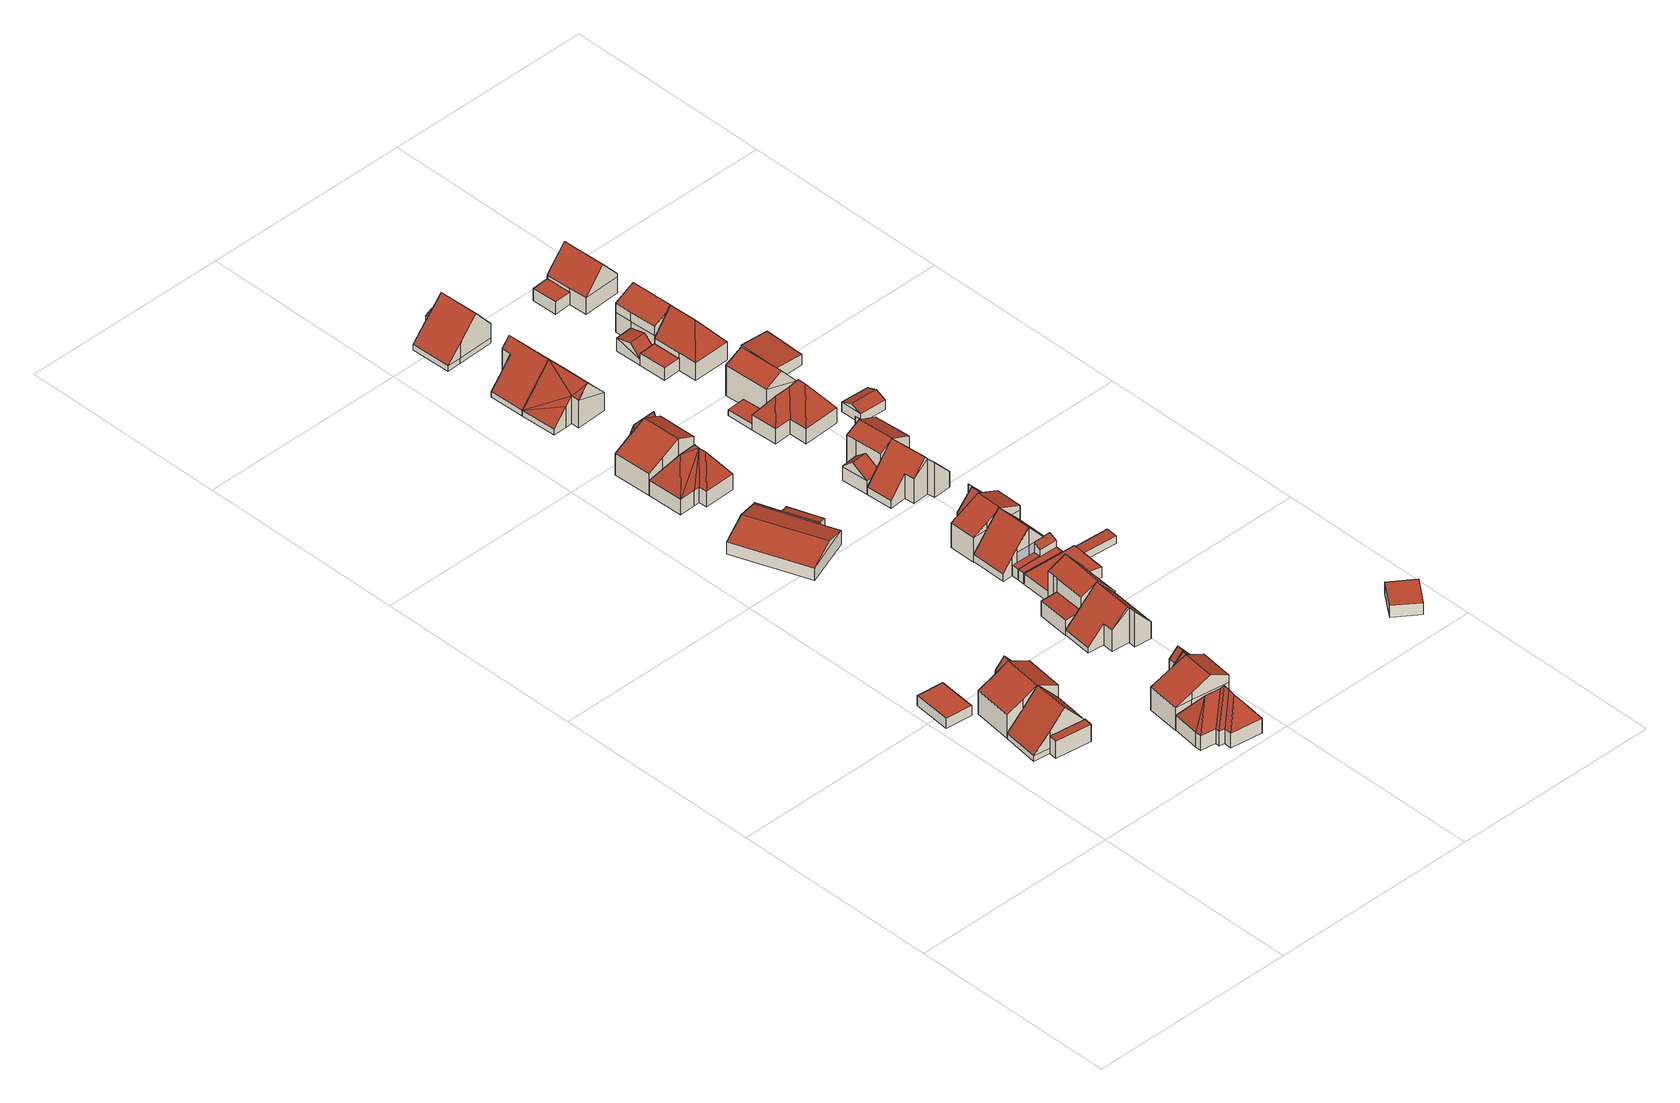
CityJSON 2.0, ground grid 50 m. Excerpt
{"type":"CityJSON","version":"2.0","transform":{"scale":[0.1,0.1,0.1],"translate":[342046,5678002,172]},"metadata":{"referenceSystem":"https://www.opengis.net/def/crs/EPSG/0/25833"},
"CityObjects":{
"building1":{"type":"Building","attributes":{"Dachtyp_tdc":"tdcPolyFlatRoof","Gemeindeschluessel":14729160,"Dachneigung":0,"QualitaetDacherkennung":63,"Geometrietyp2DReferenz":"3000","function":"31001_9998","roofType":"1000","measuredHeight":2.45},"geometry":[{"type":"MultiSurface","lod":"2","boundaries":[[[0,1,2,3]],[[1,4,5,2]],[[4,6,7,5]],[[6,0,3,7]],[[6,4,1,0]],[[3,2,5,7]]],"semantics":{"surfaces":[{"type":"WallSurface"},{"type":"RoofSurface"},{"type":"GroundSurface"}],"values":[0,0,0,0,1,2]}}]},
"building2":{"type":"Building","attributes":{"Gemeindeschluessel":14729160,"Geometrietyp2DReferenz":"3000","function":"31001_9998","roofType":"9999"},"children":["building2-1","building2-2"]},
"building2-1":{"type":"BuildingPart","attributes":{"Dachtyp_tdc":"tdcGableRoof","Dachneigung":48.56,"QualitaetDacherkennung":40,"Geometrietyp2DReferenz":"3000","roofType":"3100","measuredHeight":9.89},"parents":["building2"],"geometry":[{"type":"MultiSurface","lod":"2","boundaries":[[[8,9,10,11]],[[9,12,13,10]],[[12,14,15,13]],[[14,16,17,15]],[[16,18,19,17]],[[20,21,22,23,24]],[[9,25,22,21,26,12]],[[12,26,14]],[[14,26,21,20,16]],[[27,25,8]],[[8,25,9]],[[16,20,24,18]],[[19,11,10,13,15,17]],[[11,19,18,8]],[[22,25,27,23]],[[18,24,23,27,8]]],"semantics":{"surfaces":[{"type":"WallSurface"},{"type":"RoofSurface"},{"type":"GroundSurface"},{"type":"ClosureSurface"}],"values":[0,0,0,0,0,1,1,0,0,0,0,0,2,3,0,3]}}]},
"building2-2":{"type":"BuildingPart","attributes":{"Dachtyp_tdc":"tdcPolyFlatRoof","Dachneigung":3.27,"QualitaetDacherkennung":64,"Geometrietyp2DReferenz":"3000","roofType":"2100","measuredHeight":4.48},"parents":["building2"],"geometry":[{"type":"MultiSurface","lod":"2","boundaries":[[[28,29,30,19,18,24]],[[29,31,32,30]],[[31,27,8,11,32]],[[31,29,28,23,27]],[[11,19,30,32]],[[24,23,28]],[[18,19,11,8]],[[24,18,8,27,23]]],"semantics":{"surfaces":[{"type":"WallSurface"},{"type":"RoofSurface"},{"type":"GroundSurface"},{"type":"ClosureSurface"}],"values":[0,0,0,1,2,0,3,3]}}]},
"building3":{"type":"Building","attributes":{"Gemeindeschluessel":14729160,"Geometrietyp2DReferenz":"3000","function":"31001_9998","roofType":"9999"},"children":["building3-1","building3-2"]},
"building3-1":{"type":"BuildingPart","attributes":{"Dachtyp_tdc":"tdcGableRoof","Dachneigung":26.46,"QualitaetDacherkennung":46,"Geometrietyp2DReferenz":"3000","roofType":"3100","measuredHeight":9.81},"parents":["building3"],"geometry":[{"type":"MultiSurface","lod":"2","boundaries":[[[33,34,15,35]],[[34,36,13,15]],[[36,37,38,13]],[[37,39,40,38]],[[39,41,42,43,40]],[[44,45,17,46,47]],[[45,33,35,17]],[[48,41,39,37,36,34,33]],[[33,45,44,49,48]],[[35,15,13,38,40,43,50,46,17]],[[51,42,41,48]],[[50,43,42,52]],[[52,42,51]],[[44,47,49]],[[50,52,47,46]],[[47,52,51,48,49]]],"semantics":{"surfaces":[{"type":"WallSurface"},{"type":"RoofSurface"},{"type":"GroundSurface"},{"type":"ClosureSurface"}],"values":[0,0,0,0,0,0,0,1,1,2,0,3,3,0,3,3]}}]},
"building3-2":{"type":"BuildingPart","attributes":{"Dachtyp_tdc":"tdcGableRoof","Dachneigung":48.7,"QualitaetDacherkennung":49,"Geometrietyp2DReferenz":"3000","roofType":"3100","measuredHeight":9.89},"parents":["building3"],"geometry":[{"type":"MultiSurface","lod":"2","boundaries":[[[42,53,54,43]],[[53,55,56,54]],[[55,47,46,56]],[[55,53,57]],[[53,42,51,48,58,57]],[[47,55,57,58,49]],[[43,54,56,46,50]],[[43,50,52,42]],[[50,46,47,52]],[[58,48,49]],[[51,42,52]],[[49,48,51,52,47]]],"semantics":{"surfaces":[{"type":"WallSurface"},{"type":"RoofSurface"},{"type":"GroundSurface"},{"type":"ClosureSurface"}],"values":[0,0,0,0,1,1,2,3,3,0,3,3]}}]},
"building4":{"type":"Building","attributes":{"Dachtyp_tdc":"tdcFreeFormRoof","Gemeindeschluessel":14729160,"Dachneigung":54.87,"QualitaetDacherkennung":12,"Geometrietyp2DReferenz":"3000","function":"31001_9998","roofType":"5000","measuredHeight":10.2},"geometry":[{"type":"MultiSurface","lod":"2","boundaries":[[[59,60,61,62]],[[60,63,64,61]],[[63,65,66,64]],[[65,67,68,66]],[[67,69,70,68]],[[69,71,72,70]],[[71,73,74,72]],[[73,75,76,74]],[[75,77,78,76]],[[77,79,80,78]],[[79,59,62,80]],[[81,82,83,84,59,79]],[[81,79,85]],[[79,86,85]],[[77,86,79]],[[86,77,75]],[[73,86,75]],[[86,73,71]],[[85,86,71,69]],[[81,85,69,67]],[[82,81,67,65]],[[83,82,65,63]],[[84,83,63,60]],[[84,60,59]],[[61,64,66,68,70,72,74,76,78,80,62]]],"semantics":{"surfaces":[{"type":"WallSurface"},{"type":"RoofSurface"},{"type":"GroundSurface"}],"values":[0,0,0,0,0,0,0,0,0,0,0,1,1,1,1,1,1,1,1,1,1,1,1,1,2]}}]},
"building5":{"type":"Building","attributes":{"Gemeindeschluessel":14729160,"Geometrietyp2DReferenz":"3000","function":"31001_9998","roofType":"9999"},"children":["building5-1","building5-2","building5-3"]},
"building5-1":{"type":"BuildingPart","attributes":{"Dachtyp_tdc":"tdcGableRoof","Dachneigung":25.12,"QualitaetDacherkennung":49,"Geometrietyp2DReferenz":"3000","roofType":"3100","measuredHeight":9.87},"parents":["building5"],"geometry":[{"type":"MultiSurface","lod":"2","boundaries":[[[87,88,89,90]],[[88,91,92,89]],[[91,93,94,92]],[[93,95,96,97,94]],[[98,87,90,99,100]],[[101,102,103,104,105]],[[91,106,104,103,107,108,93]],[[93,108,95]],[[88,106,91]],[[87,105,104,106,88]],[[98,101,105,87]],[[90,89,92,94,97,99]],[[100,109,98]],[[96,95,110]],[[100,99,97,96]],[[100,96,110,109]],[[107,110,95,108]],[[102,101,98,109]],[[103,102,109,110,107]]],"semantics":{"surfaces":[{"type":"WallSurface"},{"type":"RoofSurface"},{"type":"GroundSurface"},{"type":"ClosureSurface"}],"values":[0,0,0,0,0,1,1,0,0,0,0,2,0,0,3,3,0,0,3]}}]},
"building5-2":{"type":"BuildingPart","attributes":{"Dachtyp_tdc":"tdcGableRoof","Dachneigung":49.41,"QualitaetDacherkennung":51,"Geometrietyp2DReferenz":"3000","roofType":"3100","measuredHeight":10.02},"parents":["building5"],"geometry":[{"type":"MultiSurface","lod":"2","boundaries":[[[111,112,113,114]],[[115,116,117,118,119]],[[115,111,114,116]],[[111,115,120]],[[111,120,121,122,112]],[[115,119,123,124,121,120]],[[114,113,117,116]],[[117,113,112,118]],[[118,112,119]],[[121,124,122]],[[124,123,119,112,122]]],"semantics":{"surfaces":[{"type":"WallSurface"},{"type":"RoofSurface"},{"type":"GroundSurface"},{"type":"ClosureSurface"}],"values":[0,0,0,0,1,1,2,3,3,0,3]}}]},
"building5-3":{"type":"BuildingPart","attributes":{"Dachtyp_tdc":"tdcGableRoof","Dachneigung":49.06,"QualitaetDacherkennung":56,"Geometrietyp2DReferenz":"3000","roofType":"3100","measuredHeight":10},"parents":["building5"],"geometry":[{"type":"MultiSurface","lod":"2","boundaries":[[[96,125,126,97]],[[125,118,117,126]],[[100,99,113,112]],[[112,122,124,127,128,102,109,100]],[[96,110,107,128,127,123,119,125]],[[125,119,118]],[[99,97,126,117,113]],[[96,97,99,100]],[[113,117,118,112]],[[123,127,124]],[[112,118,119]],[[119,123,124,122,112]],[[102,128,107,103]],[[100,109,110,96]],[[109,102,103,107,110]]],"semantics":{"surfaces":[{"type":"WallSurface"},{"type":"RoofSurface"},{"type":"GroundSurface"},{"type":"ClosureSurface"}],"values":[0,0,0,1,1,0,2,3,3,0,3,3,0,3,3]}}]},
"building6":{"type":"Building","attributes":{"Gemeindeschluessel":14729160,"Geometrietyp2DReferenz":"3000","function":"31001_9998","roofType":"9999"},"children":["building6-1","building6-2","building6-3"]},
"building6-1":{"type":"BuildingPart","attributes":{"Dachtyp_tdc":"tdcPolyFlatRoof","Dachneigung":0,"QualitaetDacherkennung":60,"Geometrietyp2DReferenz":"3000","roofType":"1000","measuredHeight":3.47},"parents":["building6"],"geometry":[{"type":"MultiSurface","lod":"2","boundaries":[[[129,130,131,132]],[[133,134,135,136]],[[137,129,132,138]],[[137,133,136,130,129]],[[132,131,135,134,138]],[[136,135,131,130]],[[138,134,133,137]]],"semantics":{"surfaces":[{"type":"WallSurface"},{"type":"RoofSurface"},{"type":"GroundSurface"},{"type":"ClosureSurface"}],"values":[0,0,0,1,2,3,3]}}]},
"building6-2":{"type":"BuildingPart","attributes":{"Dachtyp_tdc":"tdcPolyFlatRoof","Dachneigung":14.08,"QualitaetDacherkennung":78,"Geometrietyp2DReferenz":"3000","roofType":"2100","measuredHeight":3.38},"parents":["building6"],"geometry":[{"type":"MultiSurface","lod":"2","boundaries":[[[139,136,135,140]],[[130,141,142,131]],[[141,139,140,142]],[[141,130,136,139]],[[140,135,131,142]],[[131,135,136,130]]],"semantics":{"surfaces":[{"type":"WallSurface"},{"type":"RoofSurface"},{"type":"GroundSurface"},{"type":"ClosureSurface"}],"values":[0,0,0,1,2,3]}}]},
"building6-3":{"type":"BuildingPart","attributes":{"Dachtyp_tdc":"tdcGableRoof","Dachneigung":14.29,"QualitaetDacherkennung":88,"Geometrietyp2DReferenz":"3000","roofType":"3100","measuredHeight":4.89},"parents":["building6"],"geometry":[{"type":"MultiSurface","lod":"2","boundaries":[[[143,144,145,146]],[[144,147,137,138,145]],[[148,143,146,149]],[[147,144,150]],[[143,148,151]],[[144,143,151,150]],[[148,147,150,151]],[[146,145,138,134,149]],[[149,134,133,137,147,148]],[[134,138,137,133]]],"semantics":{"surfaces":[{"type":"WallSurface"},{"type":"RoofSurface"},{"type":"GroundSurface"},{"type":"ClosureSurface"}],"values":[0,0,0,0,0,1,1,2,0,3]}}]},
"building7":{"type":"Building","attributes":{"Dachtyp_tdc":"tdcFreeFormRoof","Gemeindeschluessel":14729160,"Dachneigung":46.43,"QualitaetDacherkennung":34,"Geometrietyp2DReferenz":"3000","function":"31001_9998","roofType":"5000","measuredHeight":9.44},"geometry":[{"type":"MultiSurface","lod":"2","boundaries":[[[152,153,154,155]],[[153,156,157,154]],[[156,158,159,157]],[[158,160,161,159]],[[160,162,163,161]],[[162,164,165,163]],[[164,166,167,165]],[[166,168,169,167]],[[168,170,171,169]],[[170,152,155,171]],[[172,173,160,158,156,153,152]],[[166,164,162,173,172,170,168]],[[162,160,173]],[[152,170,172]],[[155,154,157,159,161,163,165,167,169,171]]],"semantics":{"surfaces":[{"type":"WallSurface"},{"type":"RoofSurface"},{"type":"GroundSurface"}],"values":[0,0,0,0,0,0,0,0,0,0,1,1,0,0,2]}}]},
"building8":{"type":"Building","attributes":{"Dachtyp_tdc":"tdcFreeFormRoof","Gemeindeschluessel":14729160,"Dachneigung":56.52,"QualitaetDacherkennung":17,"Geometrietyp2DReferenz":"3000","function":"31001_9998","roofType":"5000","measuredHeight":10.42},"geometry":[{"type":"MultiSurface","lod":"2","boundaries":[[[174,175,176,177]],[[175,178,179,176]],[[178,180,181,179]],[[180,182,183,181]],[[182,184,185,183]],[[184,186,187,185]],[[186,188,189,187]],[[188,190,191,189]],[[190,174,177,191]],[[190,192,193]],[[188,192,190]],[[192,188,186]],[[192,186,184]],[[192,194,193]],[[184,194,192]],[[182,194,184]],[[194,182,180]],[[195,194,180,178]],[[195,178,175]],[[194,190,193]],[[195,190,194]],[[195,174,190]],[[174,195,175]],[[177,176,179,181,183,185,187,189,191]]],"semantics":{"surfaces":[{"type":"WallSurface"},{"type":"RoofSurface"},{"type":"GroundSurface"}],"values":[0,0,0,0,0,0,0,0,0,1,1,1,1,1,1,1,1,1,1,1,1,1,1,2]}}]},
"building9":{"type":"Building","attributes":{"Gemeindeschluessel":14729160,"Geometrietyp2DReferenz":"3000","function":"31001_9998","roofType":"9999"},"children":["building9-1","building9-2"]},
"building9-1":{"type":"BuildingPart","attributes":{"Dachtyp_tdc":"tdcFreeFormRoof","Dachneigung":78.25,"QualitaetDacherkennung":26,"Geometrietyp2DReferenz":"3000","roofType":"5000","measuredHeight":8.66},"parents":["building9"],"geometry":[{"type":"MultiSurface","lod":"2","boundaries":[[[196,197,198,199]],[[197,200,201,198]],[[202,196,199,203]],[[200,197,204]],[[197,196,205,204]],[[196,202,205]],[[202,206,200,204,205]],[[199,198,201,207,203]],[[202,203,207,206]],[[206,207,201,200]]],"semantics":{"surfaces":[{"type":"WallSurface"},{"type":"RoofSurface"},{"type":"GroundSurface"},{"type":"ClosureSurface"}],"values":[0,0,0,1,1,1,1,2,3,3]}}]},
"building9-2":{"type":"BuildingPart","attributes":{"Dachtyp_tdc":"tdcGableRoof","Dachneigung":25.82,"QualitaetDacherkennung":39,"Geometrietyp2DReferenz":"3000","roofType":"3100","measuredHeight":9.58},"parents":["building9"],"geometry":[{"type":"MultiSurface","lod":"2","boundaries":[[[208,209,189,210]],[[209,211,187,189]],[[211,212,213,187]],[[212,214,215,213]],[[214,216,203,215]],[[216,202,203]],[[217,218,191,201,200]],[[218,208,210,191]],[[219,216,214,212,211,209,208]],[[208,218,217,219]],[[210,189,187,213,215,203,207,201,191]],[[206,202,216,219]],[[207,203,202,206]],[[217,200,206,219]],[[200,201,207,206]]],"semantics":{"surfaces":[{"type":"WallSurface"},{"type":"RoofSurface"},{"type":"GroundSurface"},{"type":"ClosureSurface"}],"values":[0,0,0,0,0,0,0,0,1,1,2,0,3,0,3]}}]},
"building10":{"type":"Building","attributes":{"Gemeindeschluessel":14729160,"Geometrietyp2DReferenz":"3000","function":"31001_9998","roofType":"9999"},"children":["building10-1","building10-2"]},
"building10-1":{"type":"BuildingPart","attributes":{"Dachtyp_tdc":"tdcPolyFlatRoof","Dachneigung":4.38,"QualitaetDacherkennung":66,"Geometrietyp2DReferenz":"3000","roofType":"2100","measuredHeight":4.14},"parents":["building10"],"geometry":[{"type":"MultiSurface","lod":"2","boundaries":[[[220,221,222,223]],[[221,224,225,222]],[[224,226,227,225]],[[226,224,221,220]],[[223,222,225,227]],[[223,227,226,220]]],"semantics":{"surfaces":[{"type":"WallSurface"},{"type":"RoofSurface"},{"type":"GroundSurface"},{"type":"ClosureSurface"}],"values":[0,0,0,1,2,3]}}]},
"building10-2":{"type":"BuildingPart","attributes":{"Dachtyp_tdc":"tdcGableRoof","Dachneigung":49.18,"QualitaetDacherkennung":50,"Geometrietyp2DReferenz":"3000","roofType":"3100","measuredHeight":9.65},"parents":["building10"],"geometry":[{"type":"MultiSurface","lod":"2","boundaries":[[[228,229,230,231]],[[229,232,220,223,230]],[[233,227,226]],[[233,234,235,227]],[[234,236,237,235]],[[236,238,239,237]],[[238,240,241,239]],[[240,242,243,241]],[[242,228,231,243]],[[238,236,234,233,232,229]],[[229,228,242,240,238]],[[231,230,223,227,235,237,239,241,243]],[[233,226,220,232]],[[226,227,223,220]]],"semantics":{"surfaces":[{"type":"WallSurface"},{"type":"RoofSurface"},{"type":"GroundSurface"},{"type":"ClosureSurface"}],"values":[0,0,0,0,0,0,0,0,0,1,1,2,0,3]}}]},
"building11":{"type":"Building","attributes":{"Dachtyp_tdc":"tdcFreeFormRoof","Gemeindeschluessel":14729160,"Dachneigung":48.33,"QualitaetDacherkennung":36,"Geometrietyp2DReferenz":"3000","function":"31001_9998","roofType":"5000","measuredHeight":9.91},"geometry":[{"type":"MultiSurface","lod":"2","boundaries":[[[244,245,246,247]],[[245,248,249,246]],[[248,250,251,249]],[[250,252,253,251]],[[252,254,255,253]],[[254,256,257,255]],[[256,258,259,257]],[[258,260,261,259]],[[260,244,247,261]],[[245,260,258]],[[260,245,244]],[[245,262,248]],[[258,262,245]],[[258,263,262]],[[263,258,256]],[[263,254,252,250,262]],[[250,248,262]],[[256,254,263]],[[247,246,249,251,253,255,257,259,261]]],"semantics":{"surfaces":[{"type":"WallSurface"},{"type":"RoofSurface"},{"type":"GroundSurface"}],"values":[0,0,0,0,0,0,0,0,0,1,1,1,1,1,1,1,0,0,2]}}]},
"building12":{"type":"Building","attributes":{"Gemeindeschluessel":14729160,"Geometrietyp2DReferenz":"3000","function":"31001_9998","roofType":"9999"},"children":["building12-1","building12-2"]},
"building12-1":{"type":"BuildingPart","attributes":{"Dachtyp_tdc":"tdcGableRoof","Dachneigung":49.9,"QualitaetDacherkennung":44,"Geometrietyp2DReferenz":"3000","roofType":"3100","measuredHeight":9.84},"parents":["building12"],"geometry":[{"type":"MultiSurface","lod":"2","boundaries":[[[264,265,266]],[[264,267,268,265]],[[267,269,270,268]],[[269,271,272,270]],[[271,273,274,272]],[[273,275,276,274]],[[275,277,278,276]],[[277,279,280,278]],[[275,273,271,269,267,264,281]],[[281,282,279,277,275]],[[283,265,268,270,272,274,276,278,280]],[[264,266,284,281]],[[266,265,283,284]],[[284,282,281]],[[280,279,282,284,283]]],"semantics":{"surfaces":[{"type":"WallSurface"},{"type":"RoofSurface"},{"type":"GroundSurface"},{"type":"ClosureSurface"}],"values":[0,0,0,0,0,0,0,0,1,1,2,0,3,0,3]}}]},
"building12-2":{"type":"BuildingPart","attributes":{"Dachtyp_tdc":"tdcPolyFlatRoof","Dachneigung":26.84,"QualitaetDacherkennung":60,"Geometrietyp2DReferenz":"3000","roofType":"2100","measuredHeight":5.28},"parents":["building12"],"geometry":[{"type":"MultiSurface","lod":"2","boundaries":[[[285,286,287,280,279]],[[286,288,289,287]],[[288,290,291,289]],[[284,290,288,286,285,282,290,284,266]],[[283,291,280,287,289,291,283,265]],[[279,282,285]],[[283,265,266,284]],[[284,290,291,283]],[[280,291,290,282,279]]],"semantics":{"surfaces":[{"type":"WallSurface"},{"type":"RoofSurface"},{"type":"GroundSurface"},{"type":"ClosureSurface"}],"values":[0,0,0,1,2,0,3,3,3]}}]},
"building13":{"type":"Building","attributes":{"Dachtyp_tdc":"tdcFreeFormRoof","Gemeindeschluessel":14729160,"Dachneigung":47.93,"QualitaetDacherkennung":36,"Geometrietyp2DReferenz":"3000","function":"31001_9998","roofType":"5000","measuredHeight":9.83},"geometry":[{"type":"MultiSurface","lod":"2","boundaries":[[[292,293,294,295]],[[293,296,297,294]],[[296,298,299,297]],[[298,300,301,299]],[[300,302,303,301]],[[302,245,304,303]],[[245,305,306,304]],[[305,307,308,306]],[[307,292,295,308]],[[300,298,296,309,310]],[[292,307,305,245,302,310,309,293]],[[296,293,309]],[[302,300,310]],[[295,294,297,299,301,303,304,306,308]]],"semantics":{"surfaces":[{"type":"WallSurface"},{"type":"RoofSurface"},{"type":"GroundSurface"}],"values":[0,0,0,0,0,0,0,0,0,1,1,0,0,2]}}]},
"building14":{"type":"Building","attributes":{"Gemeindeschluessel":14729160,"Geometrietyp2DReferenz":"3000","function":"31001_9998","roofType":"9999"},"children":["building14-1","building14-2","building14-3"]},
"building14-1":{"type":"BuildingPart","attributes":{"Dachtyp_tdc":"tdcGableRoof","Dachneigung":25.37,"QualitaetDacherkennung":64,"Geometrietyp2DReferenz":"3000","roofType":"3100","measuredHeight":9.68},"parents":["building14"],"geometry":[{"type":"MultiSurface","lod":"2","boundaries":[[[311,312,313,314,315]],[[316,317,318,319,320]],[[317,321,322,318]],[[321,323,324,322]],[[323,311,315,324]],[[323,325,326,327,328,311]],[[329,330,331,332,327,326,333]],[[316,329,333,317]],[[317,333,326,325,321]],[[311,328,312]],[[321,325,323]],[[315,314,334,319,318,322,324]],[[313,312,335]],[[320,336,316]],[[319,334,337,336,320]],[[334,314,313,335,337]],[[312,328,327,332,335]],[[336,330,329,316]],[[337,331,330,336]],[[335,332,331,337]]],"semantics":{"surfaces":[{"type":"WallSurface"},{"type":"RoofSurface"},{"type":"GroundSurface"},{"type":"ClosureSurface"}],"values":[0,0,0,0,0,1,1,0,0,0,0,2,0,0,3,3,0,0,3,3]}}]},
"building14-2":{"type":"BuildingPart","attributes":{"Dachtyp_tdc":"tdcPolyFlatRoof","Dachneigung":48.67,"QualitaetDacherkennung":63,"Geometrietyp2DReferenz":"3000","roofType":"2100","measuredHeight":9.04},"parents":["building14"],"geometry":[{"type":"MultiSurface","lod":"2","boundaries":[[[338,339,340]],[[338,341,342,339]],[[341,343,344,342]],[[343,345,346,347,344]],[[343,341,338,345]],[[347,339,342,344]],[[340,346,345,338]],[[340,339,347,346]]],"semantics":{"surfaces":[{"type":"WallSurface"},{"type":"RoofSurface"},{"type":"GroundSurface"},{"type":"ClosureSurface"}],"values":[0,0,0,0,1,2,0,3]}}]},
"building14-3":{"type":"BuildingPart","attributes":{"Dachtyp_tdc":"tdcGableRoof","Dachneigung":48.4,"QualitaetDacherkennung":90,"Geometrietyp2DReferenz":"3000","roofType":"3100","measuredHeight":9.74},"parents":["building14"],"geometry":[{"type":"MultiSurface","lod":"2","boundaries":[[[346,320,319,347]],[[313,348,349,314]],[[348,350,351,349]],[[350,340,339,351]],[[350,348,313,335,332,352]],[[352,330,336,320,346,340,350]],[[347,319,334,314,349,351,339]],[[331,330,352]],[[334,319,320,336,337]],[[337,336,330,331]],[[332,331,352]],[[334,337,335,313,314]],[[335,337,331,332]],[[346,347,339,340]]],"semantics":{"surfaces":[{"type":"WallSurface"},{"type":"RoofSurface"},{"type":"GroundSurface"},{"type":"ClosureSurface"}],"values":[0,0,0,0,1,1,2,0,3,3,0,3,3,3]}}]},
"building15":{"type":"Building","attributes":{"Gemeindeschluessel":14729160,"Geometrietyp2DReferenz":"3000","function":"31001_9998","roofType":"9999"},"children":["building15-1","building15-2","building15-3","building15-4"]},
"building15-1":{"type":"BuildingPart","attributes":{"Dachtyp_tdc":"tdcPolyFlatRoof","Dachneigung":0,"QualitaetDacherkennung":59,"Geometrietyp2DReferenz":"3000","roofType":"1000","measuredHeight":2.65},"parents":["building15"],"geometry":[{"type":"MultiSurface","lod":"2","boundaries":[[[353,354,355,356,357]],[[358,359,360,361,362]],[[363,353,357,364]],[[363,359,358,354,353]],[[357,356,361,360,364]],[[362,355,354,358]],[[362,361,356,355]],[[364,360,359,363]]],"semantics":{"surfaces":[{"type":"WallSurface"},{"type":"RoofSurface"},{"type":"GroundSurface"},{"type":"ClosureSurface"}],"values":[0,0,0,1,2,0,3,3]}}]},
"building15-2":{"type":"BuildingPart","attributes":{"Dachtyp_tdc":"tdcPolyFlatRoof","Dachneigung":5.26,"QualitaetDacherkennung":57,"Geometrietyp2DReferenz":"3000","roofType":"2100","measuredHeight":2.09},"parents":["building15"],"geometry":[{"type":"MultiSurface","lod":"2","boundaries":[[[365,366,367,368]],[[366,369,370,367]],[[371,365,368,372]],[[371,369,366,365]],[[368,367,370,372]],[[372,370,369,371]]],"semantics":{"surfaces":[{"type":"WallSurface"},{"type":"RoofSurface"},{"type":"GroundSurface"},{"type":"ClosureSurface"}],"values":[0,0,0,1,2,3]}}]},
"building15-3":{"type":"BuildingPart","attributes":{"Dachtyp_tdc":"tdcPolyFlatRoof","Dachneigung":0,"QualitaetDacherkennung":31,"Geometrietyp2DReferenz":"3000","roofType":"1000","measuredHeight":2.65},"parents":["building15"],"geometry":[{"type":"MultiSurface","lod":"2","boundaries":[[[373,374,375,376]],[[374,377,378,375]],[[377,363,364,378]],[[373,376,360,359]],[[359,363,377,374,373]],[[376,375,378,364,360]],[[359,360,364,363]]],"semantics":{"surfaces":[{"type":"WallSurface"},{"type":"RoofSurface"},{"type":"GroundSurface"},{"type":"ClosureSurface"}],"values":[0,0,0,0,1,2,3]}}]},
"building15-4":{"type":"BuildingPart","attributes":{"Dachtyp_tdc":"tdcPolyFlatRoof","Dachneigung":0,"QualitaetDacherkennung":70,"Geometrietyp2DReferenz":"3000","roofType":"1000","measuredHeight":2.52},"parents":["building15"],"geometry":[{"type":"MultiSurface","lod":"2","boundaries":[[[379,380,381,370,369]],[[380,382,383,381]],[[382,384,385,383]],[[384,362,361,385]],[[355,386,371,372,356]],[[386,355,362,384,382,380,379]],[[370,381,383,385,361,356,372]],[[356,361,362,355]],[[369,371,386,379]],[[369,370,372,371]]],"semantics":{"surfaces":[{"type":"WallSurface"},{"type":"RoofSurface"},{"type":"GroundSurface"},{"type":"ClosureSurface"}],"values":[0,0,0,0,0,1,2,3,0,3]}}]},
"building16":{"type":"Building","attributes":{"Gemeindeschluessel":14729160,"Geometrietyp2DReferenz":"3000","function":"31001_9998","roofType":"9999"},"children":["building16-1","building16-2"]},
"building16-1":{"type":"BuildingPart","attributes":{"Dachtyp_tdc":"tdcGableRoof","Dachneigung":46.84,"QualitaetDacherkennung":70,"Geometrietyp2DReferenz":"3000","roofType":"3100","measuredHeight":9.84},"parents":["building16"],"geometry":[{"type":"MultiSurface","lod":"2","boundaries":[[[387,388,389,390]],[[388,391,392,389]],[[391,393,394,392]],[[393,395,396,394]],[[395,397,398,396]],[[399,387,390,400]],[[401,402,403,404]],[[391,405,403,402,406,407,393]],[[393,407,395]],[[395,407,406,397]],[[406,408,397]],[[388,405,391]],[[387,404,403,405,388]],[[399,409,401,404,387]],[[390,389,392,394,396,398,400]],[[400,398,397,399]],[[408,406,402,401,409]],[[397,408,409,399]]],"semantics":{"surfaces":[{"type":"WallSurface"},{"type":"RoofSurface"},{"type":"GroundSurface"},{"type":"ClosureSurface"}],"values":[0,0,0,0,0,0,1,1,0,0,0,0,0,0,2,3,0,3]}}]},
"building16-2":{"type":"BuildingPart","attributes":{"Dachtyp_tdc":"tdcFreeFormRoof","Dachneigung":63.85,"QualitaetDacherkennung":25,"Geometrietyp2DReferenz":"3000","roofType":"5000","measuredHeight":6.31},"parents":["building16"],"geometry":[{"type":"MultiSurface","lod":"2","boundaries":[[[408,410,411,398,397]],[[410,412,413,411]],[[412,409,399,400,413]],[[414,409,412]],[[415,414,412,410]],[[415,410,408]],[[414,415,408,409]],[[398,411,413,400]],[[397,398,400,399]],[[397,399,409,408]]],"semantics":{"surfaces":[{"type":"WallSurface"},{"type":"RoofSurface"},{"type":"GroundSurface"},{"type":"ClosureSurface"}],"values":[0,0,0,1,1,1,1,2,3,3]}}]},
"building17":{"type":"Building","attributes":{"Dachtyp_tdc":"tdcFreeFormRoof","Gemeindeschluessel":14729160,"Dachneigung":48.75,"QualitaetDacherkennung":39,"Geometrietyp2DReferenz":"3000","function":"31001_9998","roofType":"5000","measuredHeight":9.88},"geometry":[{"type":"MultiSurface","lod":"2","boundaries":[[[416,417,418,419]],[[417,420,421,418]],[[420,422,423,421]],[[422,424,425,423]],[[424,426,427,425]],[[426,428,429,427]],[[428,430,431,429]],[[430,432,433,431]],[[432,434,435,433]],[[434,416,419,435]],[[428,426,436,437,434,432,430]],[[420,417,416,437,436,424,422]],[[426,424,436]],[[416,434,437]],[[419,418,421,423,425,427,429,431,433,435]]],"semantics":{"surfaces":[{"type":"WallSurface"},{"type":"RoofSurface"},{"type":"GroundSurface"}],"values":[0,0,0,0,0,0,0,0,0,0,1,1,0,0,2]}}]},
"building18":{"type":"Building","attributes":{"Gemeindeschluessel":14729160,"Geometrietyp2DReferenz":"3000","function":"31001_9998","roofType":"9999"},"children":["building18-1","building18-2","building18-3"]},
"building18-1":{"type":"BuildingPart","attributes":{"Dachtyp_tdc":"tdcGableRoof","Dachneigung":26,"QualitaetDacherkennung":54,"Geometrietyp2DReferenz":"3000","roofType":"3100","measuredHeight":9.6},"parents":["building18"],"geometry":[{"type":"MultiSurface","lod":"2","boundaries":[[[438,439,440,441]],[[439,442,443,440]],[[442,444,443]],[[445,446,419,447,448]],[[446,449,450,419]],[[449,451,452,435,450]],[[453,438,441,454,455,456]],[[449,446,445,442,439]],[[439,438,453,451,449]],[[441,440,443,447,419,450,435,454]],[[445,448,444,442]],[[448,447,443,444]],[[456,457,452,451,453]],[[455,454,435,452]],[[455,452,457,456]]],"semantics":{"surfaces":[{"type":"WallSurface"},{"type":"RoofSurface"},{"type":"GroundSurface"},{"type":"ClosureSurface"}],"values":[0,0,0,0,0,0,0,1,1,2,0,3,0,3,3]}}]},
"building18-2":{"type":"BuildingPart","attributes":{"Dachtyp_tdc":"tdcPolyFlatRoof","Dachneigung":48.57,"QualitaetDacherkennung":45,"Geometrietyp2DReferenz":"3000","roofType":"2100","measuredHeight":8.9},"parents":["building18"],"geometry":[{"type":"MultiSurface","lod":"2","boundaries":[[[458,459,460,461]],[[459,448,447,460]],[[444,458,461,443]],[[444,448,459,458]],[[461,460,447,443]],[[443,447,448,444]]],"semantics":{"surfaces":[{"type":"WallSurface"},{"type":"RoofSurface"},{"type":"GroundSurface"},{"type":"ClosureSurface"}],"values":[0,0,0,1,2,3]}}]},
"building18-3":{"type":"BuildingPart","attributes":{"Dachtyp_tdc":"tdcGableRoof","Dachneigung":33.96,"QualitaetDacherkennung":10,"Geometrietyp2DReferenz":"3000","roofType":"3100","measuredHeight":6.08},"parents":["building18"],"geometry":[{"type":"MultiSurface","lod":"2","boundaries":[[[452,462,433,435]],[[462,463,464,433]],[[463,455,454,464]],[[456,465,466,457]],[[462,452,457,466]],[[463,465,456,455]],[[462,466,465,463]],[[454,435,433,464]],[[435,454,455,452]],[[455,456,457,452]]],"semantics":{"surfaces":[{"type":"WallSurface"},{"type":"RoofSurface"},{"type":"GroundSurface"},{"type":"ClosureSurface"}],"values":[0,0,0,1,1,0,0,2,3,3]}}]},
"building19":{"type":"Building","attributes":{"Dachtyp_tdc":"tdcFreeFormRoof","Gemeindeschluessel":14729160,"Dachneigung":55.12,"QualitaetDacherkennung":21,"Geometrietyp2DReferenz":"3000","function":"31001_9998","roofType":"5000","measuredHeight":10.22},"geometry":[{"type":"MultiSurface","lod":"2","boundaries":[[[467,468,469,470]],[[468,471,472,469]],[[471,473,474,472]],[[473,475,476,474]],[[475,477,478,476]],[[477,467,470,478]],[[479,477,475]],[[480,479,475,473]],[[481,482,480,473,471]],[[481,471,468]],[[482,481,468,467]],[[479,480,482,467,477]],[[470,469,472,474,476,478]]],"semantics":{"surfaces":[{"type":"WallSurface"},{"type":"RoofSurface"},{"type":"GroundSurface"}],"values":[0,0,0,0,0,0,1,1,1,1,1,1,2]}}]},
"building20":{"type":"Building","attributes":{"Gemeindeschluessel":14729160,"Geometrietyp2DReferenz":"3000","function":"31001_9998","roofType":"9999"},"children":["building20-1","building20-2"]},
"building20-1":{"type":"BuildingPart","attributes":{"Dachtyp_tdc":"tdcFreeFormRoof","Dachneigung":51.01,"QualitaetDacherkennung":6,"Geometrietyp2DReferenz":"3000","roofType":"5000","measuredHeight":4.1},"parents":["building20"],"geometry":[{"type":"MultiSurface","lod":"2","boundaries":[[[483,484,478,485]],[[484,486,487,478]],[[486,488,489,487]],[[490,488,486]],[[491,490,486,484]],[[491,484,483]],[[490,491,483,488]],[[485,478,487,489]],[[485,489,488,483]]],"semantics":{"surfaces":[{"type":"WallSurface"},{"type":"RoofSurface"},{"type":"GroundSurface"},{"type":"ClosureSurface"}],"values":[0,0,0,1,1,0,1,2,3]}}]},
"building20-2":{"type":"BuildingPart","attributes":{"Dachtyp_tdc":"tdcGableRoof","Dachneigung":49.86,"QualitaetDacherkennung":49,"Geometrietyp2DReferenz":"3000","roofType":"3100","measuredHeight":9.78},"parents":["building20"],"geometry":[{"type":"MultiSurface","lod":"2","boundaries":[[[492,493,494,495]],[[493,496,470,494]],[[496,497,483,485,470]],[[493,492,498]],[[497,496,499]],[[492,497,499,498]],[[496,493,498,499]],[[485,489,495,494,470]],[[495,489,488,483,497,492]],[[489,485,483,488]]],"semantics":{"surfaces":[{"type":"WallSurface"},{"type":"RoofSurface"},{"type":"GroundSurface"},{"type":"ClosureSurface"}],"values":[0,0,0,0,0,1,1,2,0,3]}}]},
"building21":{"type":"Building","attributes":{"Gemeindeschluessel":14729160,"Geometrietyp2DReferenz":"3000","function":"31001_9998","roofType":"9999"},"children":["building21-1","building21-2"]},
"building21-1":{"type":"BuildingPart","attributes":{"Dachtyp_tdc":"tdcFreeFormRoof","Dachneigung":52.35,"QualitaetDacherkennung":16,"Geometrietyp2DReferenz":"3000","roofType":"5000","measuredHeight":10.25},"parents":["building21"],"geometry":[{"type":"MultiSurface","lod":"2","boundaries":[[[500,501,502,503,504]],[[501,505,506,502]],[[505,507,508,506]],[[507,509,510,508]],[[509,511,512,510]],[[511,513,512]],[[509,507,514]],[[507,505,501,514]],[[501,500,511,509,514]],[[503,502,506,508,510,512]],[[504,513,511,500]],[[504,503,512,513]]],"semantics":{"surfaces":[{"type":"WallSurface"},{"type":"RoofSurface"},{"type":"GroundSurface"},{"type":"ClosureSurface"}],"values":[0,0,0,0,0,0,1,1,1,2,0,3]}}]},
"building21-2":{"type":"BuildingPart","attributes":{"Dachtyp_tdc":"tdcPolyFlatRoof","Dachneigung":0,"QualitaetDacherkennung":75,"Geometrietyp2DReferenz":"3000","roofType":"1000","measuredHeight":3.13},"parents":["building21"],"geometry":[{"type":"MultiSurface","lod":"2","boundaries":[[[515,516,517,518]],[[516,504,503,517]],[[513,515,518,512]],[[513,504,516,515]],[[518,517,503,512]],[[512,503,504,513]]],"semantics":{"surfaces":[{"type":"WallSurface"},{"type":"RoofSurface"},{"type":"GroundSurface"},{"type":"ClosureSurface"}],"values":[0,0,0,1,2,3]}}]},
"building22":{"type":"Building","attributes":{"Gemeindeschluessel":14729160,"Geometrietyp2DReferenz":"3000","function":"31001_9998","roofType":"9999"},"children":["building22-1","building22-2"]},
"building22-1":{"type":"BuildingPart","attributes":{"Dachtyp_tdc":"tdcGableRoof","Dachneigung":46.04,"QualitaetDacherkennung":18,"Geometrietyp2DReferenz":"3000","roofType":"3100","measuredHeight":4.12},"parents":["building22"],"geometry":[{"type":"MultiSurface","lod":"2","boundaries":[[[519,520,521,522]],[[520,523,524,521]],[[523,525,526,524]],[[523,520,527]],[[520,519,528,527]],[[525,523,527,528]],[[522,521,524,526]],[[519,522,526,525]],[[519,525,528]]],"semantics":{"surfaces":[{"type":"WallSurface"},{"type":"RoofSurface"},{"type":"GroundSurface"},{"type":"ClosureSurface"}],"values":[0,0,0,0,1,1,2,3,3]}}]},
"building22-2":{"type":"BuildingPart","attributes":{"Dachtyp_tdc":"tdcGableRoof","Dachneigung":49.7,"QualitaetDacherkennung":51,"Geometrietyp2DReferenz":"3000","roofType":"3100","measuredHeight":9.64},"parents":["building22"],"geometry":[{"type":"MultiSurface","lod":"2","boundaries":[[[529,530,519,522,531]],[[532,526,525]],[[532,533,534,526]],[[533,535,536,534]],[[535,529,531,536]],[[535,537,538,529]],[[539,538,537,540,541]],[[530,539,541,532]],[[532,541,540,533]],[[533,540,537,535]],[[529,538,539,530]],[[531,522,526,534,536]],[[525,528,519,530,532]],[[525,526,522,519]],[[525,519,528]]],"semantics":{"surfaces":[{"type":"WallSurface"},{"type":"RoofSurface"},{"type":"GroundSurface"},{"type":"ClosureSurface"}],"values":[0,0,0,0,0,1,1,0,0,0,0,2,0,3,3]}}]},
"building23":{"type":"Building","attributes":{"Dachtyp_tdc":"tdcPolyFlatRoof","Gemeindeschluessel":14729160,"Dachneigung":0,"QualitaetDacherkennung":62,"Geometrietyp2DReferenz":"3000","function":"31001_9998","roofType":"1000","measuredHeight":2.96},"geometry":[{"type":"MultiSurface","lod":"2","boundaries":[[[542,543,544,545]],[[543,546,547,544]],[[546,548,549,547]],[[548,542,545,549]],[[548,546,543,542]],[[545,544,547,549]]],"semantics":{"surfaces":[{"type":"WallSurface"},{"type":"RoofSurface"},{"type":"GroundSurface"}],"values":[0,0,0,0,1,2]}}]},
"building24":{"type":"Building","attributes":{"Dachtyp_tdc":"tdcGableRoof","Gemeindeschluessel":14729160,"Dachneigung":20.38,"QualitaetDacherkennung":89,"Geometrietyp2DReferenz":"3000","function":"31001_9998","roofType":"3100","measuredHeight":3.38},"geometry":[{"type":"MultiSurface","lod":"2","boundaries":[[[550,551,552,553]],[[551,554,555,552]],[[554,556,557,555]],[[556,550,553,557]],[[554,551,558]],[[550,556,559]],[[551,550,559,558]],[[556,554,558,559]],[[553,552,555,557]]],"semantics":{"surfaces":[{"type":"WallSurface"},{"type":"RoofSurface"},{"type":"GroundSurface"}],"values":[0,0,0,0,0,0,1,1,2]}}]},
"building25":{"type":"Building","attributes":{"Gemeindeschluessel":14729160,"Geometrietyp2DReferenz":"3000","function":"31001_9998","roofType":"9999"},"children":["building25-1","building25-2"]},
"building25-1":{"type":"BuildingPart","attributes":{"Dachtyp_tdc":"tdcPolyFlatRoof","Dachneigung":0,"QualitaetDacherkennung":55,"Geometrietyp2DReferenz":"3000","roofType":"1000","measuredHeight":3.08},"parents":["building25"],"geometry":[{"type":"MultiSurface","lod":"2","boundaries":[[[560,561,562,563]],[[561,564,565,562]],[[566,560,563,567]],[[566,564,561,560]],[[563,562,565,567]],[[567,565,564,566]]],"semantics":{"surfaces":[{"type":"WallSurface"},{"type":"RoofSurface"},{"type":"GroundSurface"},{"type":"ClosureSurface"}],"values":[0,0,0,1,2,3]}}]},
"building25-2":{"type":"BuildingPart","attributes":{"Dachtyp_tdc":"tdcGableRoof","Dachneigung":48.63,"QualitaetDacherkennung":45,"Geometrietyp2DReferenz":"3000","roofType":"3100","measuredHeight":9.72},"parents":["building25"],"geometry":[{"type":"MultiSurface","lod":"2","boundaries":[[[568,569,570,571]],[[569,572,567,570]],[[572,566,567]],[[573,574,575,565,564]],[[574,568,571,575]],[[576,577,578,579]],[[572,569,578,577,573]],[[568,579,578,569]],[[574,576,579,568]],[[573,577,576,574]],[[571,570,567,565,575]],[[564,566,572,573]],[[564,565,567,566]]],"semantics":{"surfaces":[{"type":"WallSurface"},{"type":"RoofSurface"},{"type":"GroundSurface"},{"type":"ClosureSurface"}],"values":[0,0,0,0,0,1,1,0,0,0,2,0,3]}}]},
"building26":{"type":"Building","attributes":{"Dachtyp_tdc":"tdcPolyFlatRoof","Gemeindeschluessel":14729160,"Dachneigung":3.23,"QualitaetDacherkennung":87,"Geometrietyp2DReferenz":"3000","function":"31001_9998","roofType":"2100","measuredHeight":3.04},"geometry":[{"type":"MultiSurface","lod":"2","boundaries":[[[580,581,582,583]],[[581,584,585,582]],[[584,586,587,585]],[[586,580,583,587]],[[586,584,581,580]],[[583,582,585,587]]],"semantics":{"surfaces":[{"type":"WallSurface"},{"type":"RoofSurface"},{"type":"GroundSurface"}],"values":[0,0,0,0,1,2]}}]}
},
"vertices":[
[65,441,47],[1,448,47],[1,448,22],[65,441,22],[10,538,47],[10,538,22],[74,532,47],[74,532,22],
[92,250,35],[53,255,35],[53,255,22],[92,250,22],[65,341,35],[65,341,22],[104,336,35],[104,336,22],[190,325,35],[190,325,22],[178,238,35],[178,238,22],[190,325,64],[140,332,121],[129,245,121],[176,239,67],[178,238,64],[92,250,79],[104,336,79],[92,250,67],
[178,238,67],[176,219,66],[176,219,22],[90,230,66],[90,230,22],
[139,332,120],[104,336,102],[139,332,22],[65,341,83],[77,435,83],[77,435,22],[116,430,102],[116,430,22],[131,428,110],[131,428,96],[131,428,22],[202,419,96],[190,325,96],[202,419,22],[202,419,64],[151,426,120],[155,425,118],[151,426,22],[151,426,119],[151,426,87],
[133,444,96],[133,444,22],[204,435,64],[204,435,22],[155,442,121],[152,426,121],
[436,20,60],[434,2,60],[434,2,23],[436,20,23],[357,12,60],[357,12,23],[359,30,60],[359,30,23],[346,32,60],[346,32,23],[347,43,60],[347,43,23],[310,48,60],[310,48,23],[311,63,60],[311,63,23],[319,127,60],[319,127,23],[358,122,60],[358,122,23],[448,110,60],[448,110,23],[397,71,125],[403,64,115],[400,45,115],[417,24,88],[392,77,117],[354,82,117],
[448,110,80],[358,122,80],[358,122,22],[448,110,22],[319,127,80],[319,127,22],[329,207,80],[329,207,22],[368,202,80],[368,202,68],[368,202,22],[458,190,80],[458,190,22],[458,190,71],[458,190,99],[416,195,120],[415,196,120],[405,116,120],[448,110,99],[358,122,98],[412,196,119],[368,202,98],[451,191,80],[379,200,80],
[462,218,71],[460,201,71],[460,201,22],[462,218,22],[399,227,99],[399,227,22],[397,209,22],[397,209,69],[397,209,99],[419,224,122],[417,206,122],[455,201,77],[401,208,105],[416,206,121],
[369,213,68],[369,213,22],[416,206,122],[415,196,122],
[196,1185,49],[216,1129,49],[216,1129,15],[196,1185,15],[240,1050,49],[240,1050,15],[245,1051,15],[245,1051,49],[191,1183,49],[191,1183,15],
[266,1059,43],[266,1059,15],[238,1137,43],[238,1137,15],
[141,960,46],[75,1140,46],[75,1140,15],[141,960,15],[191,1183,50],[257,1003,50],[257,1003,15],[139,1164,64],[206,984,64],
[404,392,71],[406,418,71],[406,418,18],[404,392,18],[367,422,30],[367,422,18],[374,493,30],[374,493,18],[413,489,71],[413,489,18],[498,480,60],[498,480,18],[488,384,60],[488,384,18],[486,367,60],[486,367,18],[445,371,107],[445,371,18],[447,388,107],[447,388,18],[442,388,112],[452,485,112],
[228,1299,47],[229,1280,47],[229,1280,8],[228,1299,8],[154,1277,47],[154,1277,8],[153,1297,47],[153,1297,8],[139,1296,47],[139,1296,8],[101,1295,47],[101,1295,8],[98,1381,47],[98,1381,8],[136,1382,47],[136,1382,8],[225,1385,47],[225,1385,8],[142,1339,112],[184,1341,112],[189,1335,104],[190,1316,104],
[147,1493,51],[222,1495,51],[222,1495,8],[147,1493,8],[222,1477,51],[222,1477,8],[148,1475,51],[148,1475,8],[213,1486,94],[156,1484,94],[178,1476,51],[178,1476,8],
[181,1384,103],[136,1382,82],[181,1384,8],[98,1381,63],[95,1473,63],[95,1473,8],[133,1475,82],[133,1475,8],[148,1475,89],[222,1477,83],[225,1385,83],[178,1476,103],
[413,489,58],[374,493,55],[374,493,16],[413,489,16],[382,569,55],[382,569,16],[421,565,58],[421,565,16],
[498,480,64],[456,485,113],[456,485,16],[498,480,16],[413,489,93],[421,565,93],[422,575,93],[422,575,16],[424,593,93],[424,593,16],[467,589,113],[467,589,16],[508,585,64],[508,585,16],[506,566,64],[506,566,16],
[97,1646,21],[93,1732,21],[93,1732,6],[97,1646,6],[127,1733,59],[127,1733,6],[217,1737,51],[217,1737,6],[220,1651,51],[220,1651,6],[221,1632,51],[221,1632,6],[147,1629,76],[147,1629,6],[146,1648,76],[146,1648,6],[131,1647,59],[131,1647,6],[168,1735,105],[173,1630,105],
[443,700,75],[443,700,13],[443,700,66],[430,700,60],[430,700,13],[406,700,31],[406,700,13],[407,785,31],[407,785,13],[444,785,75],[444,785,13],[475,784,112],[475,784,13],[533,783,47],[533,783,13],[532,698,47],[532,698,13],[474,699,112],[515,699,66],[474,699,13],[474,699,66],
[532,698,66],[532,680,57],[532,680,13],[489,681,57],[489,681,13],[489,699,66],[489,699,13],
[145,1819,83],[145,1842,83],[145,1842,7],[145,1819,7],[212,1845,52],[212,1845,7],[213,1821,52],[213,1821,7],[217,1737,52],[217,1737,7],[127,1733,58],[127,1733,7],[93,1732,7],[90,1816,21],[90,1816,7],[124,1818,58],[124,1818,7],[165,1843,105],[169,1735,105],
[408,849,73],[445,848,73],[445,848,65],[445,848,11],[408,849,11],[534,847,73],[533,783,73],[533,783,11],[534,847,11],[534,847,52],[444,785,73],[444,785,11],[407,785,73],[407,785,11],[444,785,91],[480,784,108],[481,848,108],[445,848,91],[534,847,84],[487,847,106],[484,847,107],[483,848,107],[533,783,84],[484,847,11],[452,848,73],[515,847,73],[484,847,73],
[492,869,102],[492,869,11],[492,869,100],[492,887,102],[492,887,11],[535,886,53],[535,886,11],[534,868,53],[534,868,52],[534,868,11],
[446,870,66],[446,870,11],[484,869,109],[484,869,11],[484,847,109],
[532,680,41],[530,660,41],[530,660,40],[530,660,14],[532,680,14],[429,666,41],[429,682,41],[429,682,14],[429,666,14],[429,666,40],[489,681,41],[489,681,14],
[647,654,35],[646,628,33],[646,628,14],[647,654,14],[559,635,33],[559,635,14],[561,659,35],[561,659,14],
[430,700,41],[443,700,41],[443,700,14],[430,700,14],[489,699,41],[489,699,14],
[559,635,40],[552,573,40],[552,573,14],[508,585,40],[508,585,14],[424,593,40],[424,593,14],[561,659,40],
[205,1935,21],[118,1932,21],[118,1932,8],[205,1935,8],[84,1931,21],[84,1931,8],[81,2027,21],[81,2027,8],[115,2028,21],[115,2028,8],[134,2028,21],[134,2028,8],[202,2031,21],[202,2031,8],[202,2031,57],[161,2029,107],[164,1934,107],[205,1935,57],[118,1932,58],[134,2028,78],[115,2028,58],[134,2028,53],[202,2031,53],
[134,2046,53],[134,2046,8],[202,2048,53],[202,2048,8],[193,2039,71],[143,2038,71],
[530,1091,48],[537,1004,48],[537,1004,9],[530,1091,9],[538,986,48],[538,986,9],[494,983,98],[494,983,9],[492,1001,98],[492,1001,9],[452,998,72],[452,998,9],[450,1022,72],[450,1022,9],[410,1019,28],[410,1019,9],[406,1082,28],[406,1082,9],[445,1085,72],[445,1085,9],[484,1000,108],[478,1087,108],
[439,1174,88],[475,1176,105],[475,1176,9],[439,1174,9],[484,1177,101],[484,1177,9],[484,1177,98],[524,1180,81],[530,1091,81],[524,1180,9],[524,1180,53],[481,1088,105],[481,1088,9],[445,1085,88],[445,1085,44],[440,1150,88],[440,1150,9],[440,1150,44],[440,1150,47],[442,1124,70],
[482,1194,98],[522,1197,53],[522,1197,9],[482,1194,9],
[406,1082,44],[401,1147,44],[401,1147,9],[401,1147,47],[403,1121,70],
[515,1392,44],[520,1284,44],[520,1284,6],[515,1392,6],[432,1280,44],[432,1280,6],[430,1324,44],[430,1324,6],[389,1322,44],[389,1322,6],[386,1386,44],[386,1386,6],[419,1355,90],[460,1357,90],[474,1326,108],[473,1345,108],
[429,1388,21],[386,1386,21],[429,1388,6],[383,1450,21],[383,1450,6],[426,1452,21],[426,1452,6],[406,1429,47],[408,1387,47],
[424,1498,83],[510,1501,53],[510,1501,6],[424,1498,6],[515,1392,53],[429,1388,83],[467,1499,104],[472,1390,104],
[411,1685,49],[455,1686,107],[455,1686,4],[411,1685,4],[411,1685,35],[500,1688,49],[500,1688,4],[504,1576,49],[504,1576,4],[415,1573,49],[415,1573,4],[413,1618,49],[413,1618,4],[413,1618,35],[458,1619,107],
[372,1617,35],[369,1683,35],[369,1683,4],[372,1617,4],
[411,1685,18],[369,1683,18],[369,1683,5],[411,1685,5],[367,1747,38],[367,1747,5],[408,1749,38],[408,1749,5],[368,1710,46],[410,1712,46],
[500,1688,55],[411,1685,55],[500,1688,5],[408,1749,55],[407,1790,55],[407,1790,5],[496,1793,55],[496,1793,5],[457,1792,101],[461,1687,101],[411,1685,78],[407,1790,78],[408,1749,78],
[977,116,34],[932,57,34],[932,57,4],[977,116,4],[879,97,34],[879,97,4],[923,156,34],[923,156,4],
[621,1251,26],[556,1254,26],[556,1254,2],[621,1251,2],[555,1306,27],[555,1306,2],[622,1302,27],[622,1302,2],[556,1281,36],[622,1278,36],
[362,1913,34],[360,1974,34],[360,1974,3],[362,1913,3],[401,1976,34],[401,1976,3],[403,1915,34],[403,1915,3],
[494,1875,44],[405,1871,44],[405,1871,3],[494,1875,3],[403,1915,44],[401,1976,44],[490,1980,44],[490,1980,3],[490,1980,53],[450,1978,100],[454,1873,100],[494,1875,53],
[531,1564,33],[601,1563,29],[601,1563,2],[531,1564,2],[599,1463,29],[599,1463,2],[529,1464,33],[529,1464,2]
]}
